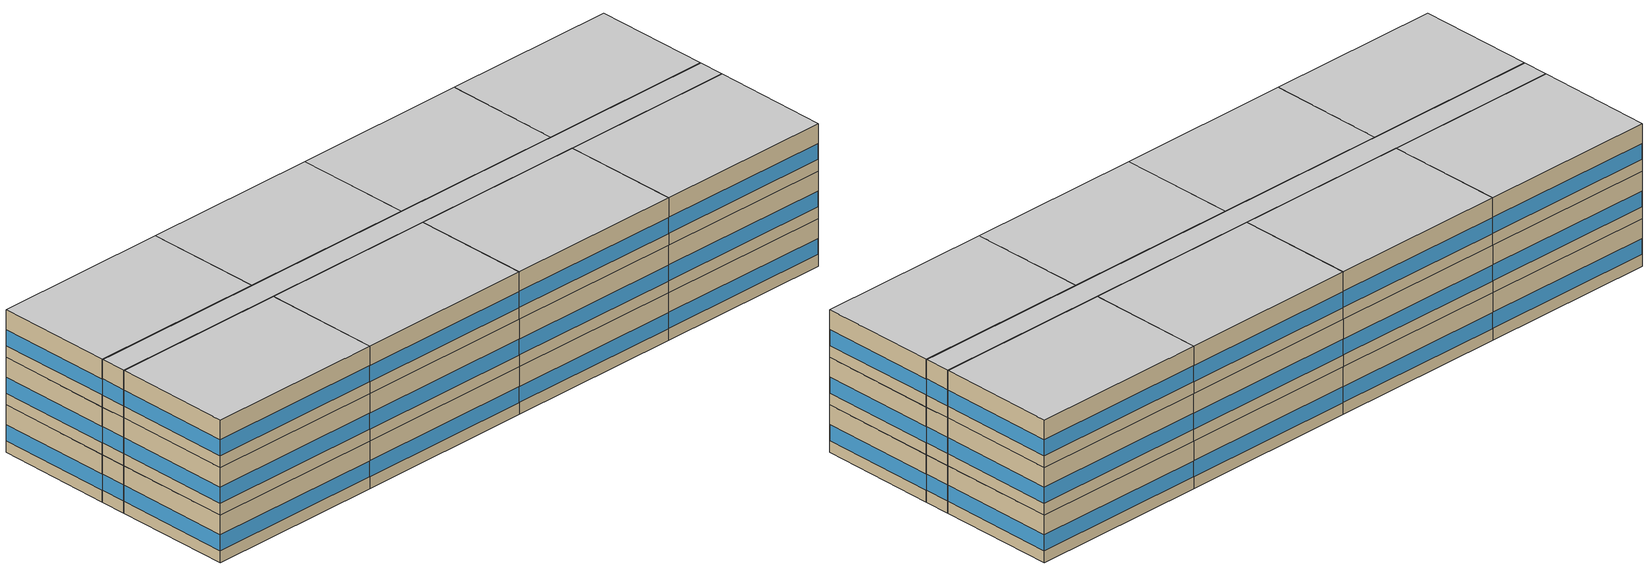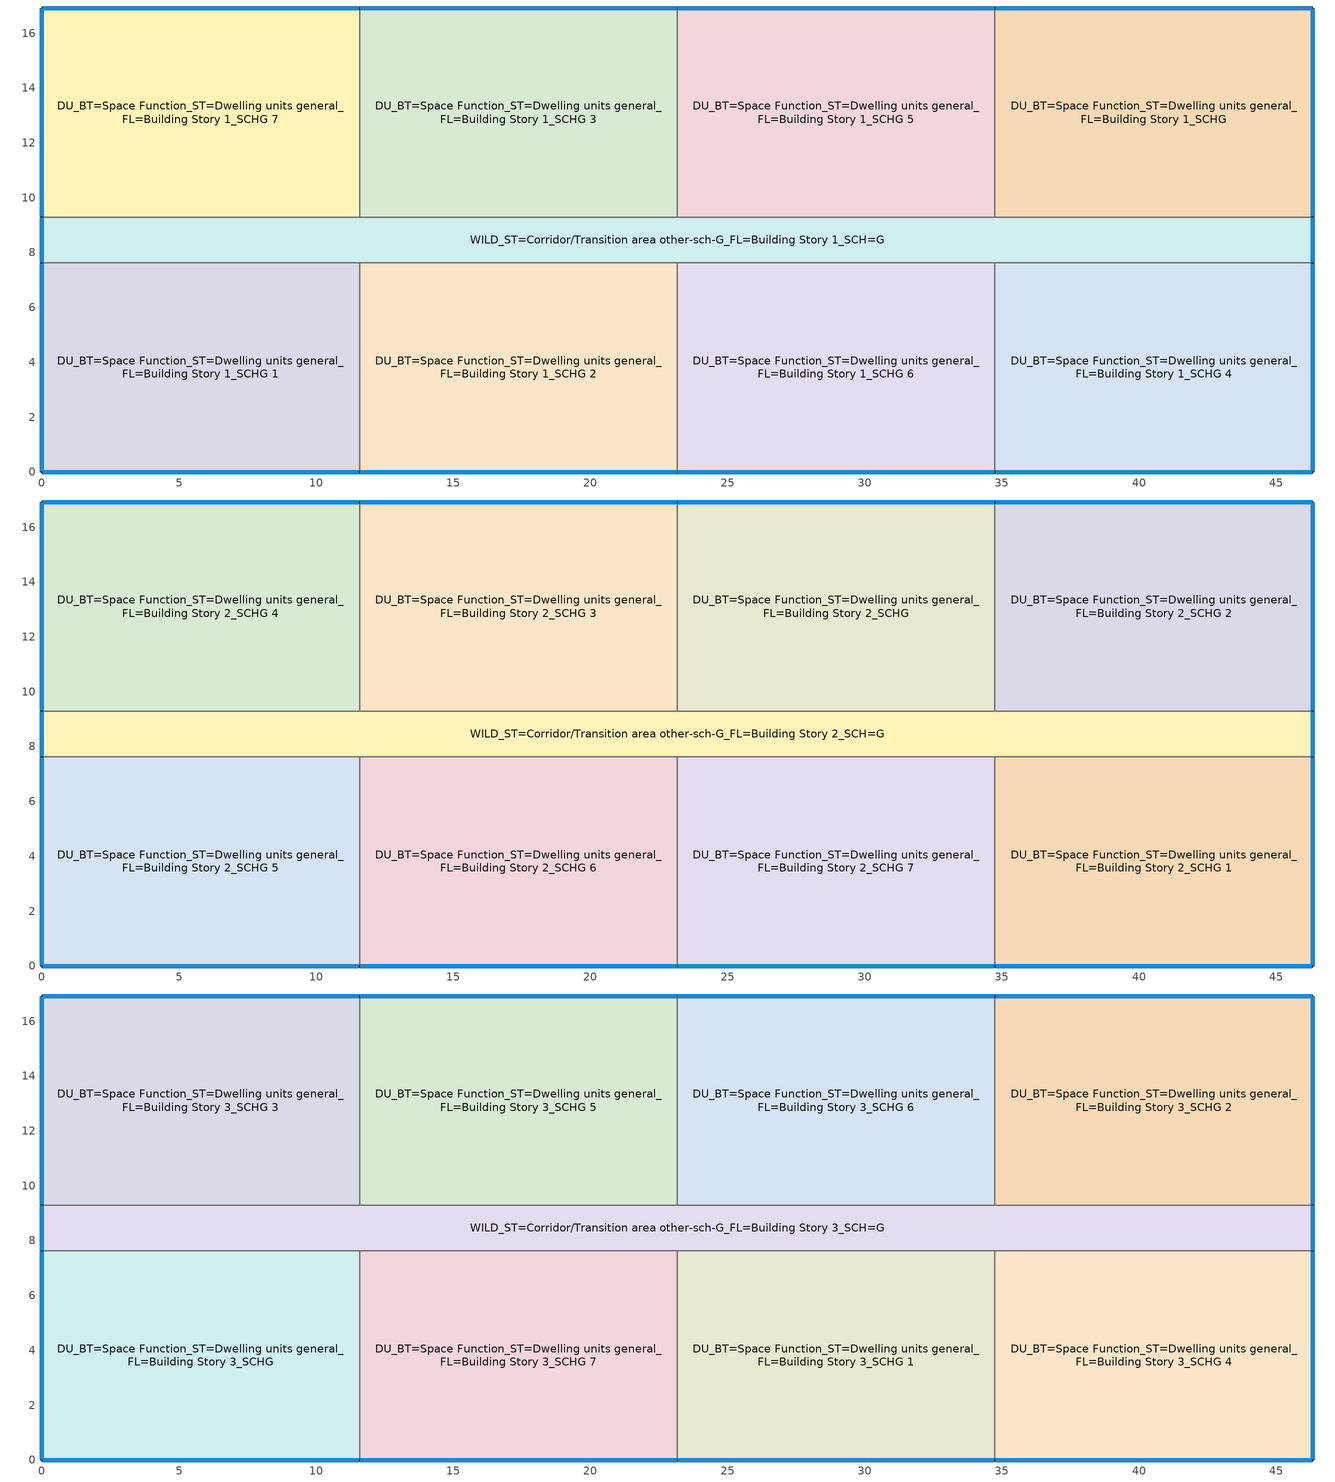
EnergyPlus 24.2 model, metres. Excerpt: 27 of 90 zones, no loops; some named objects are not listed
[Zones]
DU_BT=Space Function_ST=Dwelling units general_FL=Building Story 1_SCHG
 floor foundation (BTAP-Grnd-Floor-Mass:U-0.757_std): 46.33,16.92 46.33,9.3 34.75,9.3 34.75,16.92 z0
 wall outside (BTAP-Ext-Wall-Mass:U-0.29): 46.33,9.3 46.33,16.92 34.75,16.92 z0:3.05
 wall to DU_BT=Space Function_ST=Dwelling units general_FL=Building Story 1_SCHG 5 (BTAP-Int-Wall): 34.75,16.92 34.75,9.3 z0:3.05
 wall to WILD_ST=Corridor/Transition area other-sch-G_FL=Building Story 1_SCH=G (BTAP-Int-Wall): 34.75,9.3 46.33,9.3 z0:3.05
 window (BTAP-Ext-FixedWindow:U=0.280 SHGC=0.600): 46.33,9.32 46.33,16.89 / 46.3,16.92 34.77,16.92 z0.76:1.78
DU_BT=Space Function_ST=Dwelling units general_FL=Building Story 1_SCHG 1
 floor foundation (BTAP-Grnd-Floor-Mass:U-0.757_std): 11.58,7.62 11.58,0 0,0 0,7.62 z0
 wall outside (BTAP-Ext-Wall-Mass:U-0.29): 0,7.62 0,0 11.58,0 z0:3.05
 wall to DU_BT=Space Function_ST=Dwelling units general_FL=Building Story 1_SCHG 2 (BTAP-Int-Wall): 11.58,0 11.58,7.62 z0:3.05
 wall to WILD_ST=Corridor/Transition area other-sch-G_FL=Building Story 1_SCH=G (BTAP-Int-Wall): 11.58,7.62 0,7.62 z0:3.05
 window (BTAP-Ext-FixedWindow:U=0.280 SHGC=0.600): 0.03,0 11.56,0 / 0,7.59 0,0.03 z0.76:1.78
DU_BT=Space Function_ST=Dwelling units general_FL=Building Story 1_SCHG 2
 floor foundation (BTAP-Grnd-Floor-Mass:U-0.757_std): 23.16,7.62 23.16,0 11.58,0 11.58,7.62 z0
 wall outside (BTAP-Ext-Wall-Mass:U-0.29): 11.58,0 23.16,0 z0:3.05
 wall to DU_BT=Space Function_ST=Dwelling units general_FL=Building Story 1_SCHG 6 (BTAP-Int-Wall): 23.16,0 23.16,7.62 z0:3.05
 wall to WILD_ST=Corridor/Transition area other-sch-G_FL=Building Story 1_SCH=G (BTAP-Int-Wall): 23.16,7.62 11.58,7.62 z0:3.05
 window (BTAP-Ext-FixedWindow:U=0.280 SHGC=0.600): 11.61,0 23.14,0 z0.76:1.78
DU_BT=Space Function_ST=Dwelling units general_FL=Building Story 1_SCHG 3
 floor foundation (BTAP-Grnd-Floor-Mass:U-0.757_std): 23.16,16.92 23.16,9.3 11.58,9.3 11.58,16.92 z0
 wall outside (BTAP-Ext-Wall-Mass:U-0.29): 23.16,16.92 11.58,16.92 z0:3.05
 wall to DU_BT=Space Function_ST=Dwelling units general_FL=Building Story 1_SCHG 5 (BTAP-Int-Wall): 23.16,9.3 23.16,16.92 z0:3.05
 wall to DU_BT=Space Function_ST=Dwelling units general_FL=Building Story 1_SCHG 7 (BTAP-Int-Wall): 11.58,16.92 11.58,9.3 z0:3.05
 wall to WILD_ST=Corridor/Transition area other-sch-G_FL=Building Story 1_SCH=G (BTAP-Int-Wall): 11.58,9.3 23.16,9.3 z0:3.05
 window (BTAP-Ext-FixedWindow:U=0.280 SHGC=0.600): 23.14,16.92 11.61,16.92 z0.76:1.78
DU_BT=Space Function_ST=Dwelling units general_FL=Building Story 1_SCHG 4
 floor foundation (BTAP-Grnd-Floor-Mass:U-0.757_std): 46.33,7.62 46.33,0 34.75,0 34.75,7.62 z0
 wall outside (BTAP-Ext-Wall-Mass:U-0.29): 34.75,0 46.33,0 46.33,7.62 z0:3.05
 wall to DU_BT=Space Function_ST=Dwelling units general_FL=Building Story 1_SCHG 6 (BTAP-Int-Wall): 34.75,7.62 34.75,0 z0:3.05
 wall to WILD_ST=Corridor/Transition area other-sch-G_FL=Building Story 1_SCH=G (BTAP-Int-Wall): 46.33,7.62 34.75,7.62 z0:3.05
 window (BTAP-Ext-FixedWindow:U=0.280 SHGC=0.600): 46.33,0.03 46.33,7.59 / 34.77,0 46.3,0 z0.76:1.78
DU_BT=Space Function_ST=Dwelling units general_FL=Building Story 1_SCHG 5
 floor foundation (BTAP-Grnd-Floor-Mass:U-0.757_std): 34.75,16.92 34.75,9.3 23.16,9.3 23.16,16.92 z0
 wall outside (BTAP-Ext-Wall-Mass:U-0.29): 34.75,16.92 23.16,16.92 z0:3.05
 wall to WILD_ST=Corridor/Transition area other-sch-G_FL=Building Story 1_SCH=G (BTAP-Int-Wall): 23.16,9.3 34.75,9.3 z0:3.05
 window (BTAP-Ext-FixedWindow:U=0.280 SHGC=0.600): 34.72,16.92 23.19,16.92 z0.76:1.78
DU_BT=Space Function_ST=Dwelling units general_FL=Building Story 1_SCHG 6
 floor foundation (BTAP-Grnd-Floor-Mass:U-0.757_std): 34.75,7.62 34.75,0 23.16,0 23.16,7.62 z0
 wall outside (BTAP-Ext-Wall-Mass:U-0.29): 23.16,0 34.75,0 z0:3.05
 wall to WILD_ST=Corridor/Transition area other-sch-G_FL=Building Story 1_SCH=G (BTAP-Int-Wall): 34.75,7.62 23.16,7.62 z0:3.05
 window (BTAP-Ext-FixedWindow:U=0.280 SHGC=0.600): 23.19,0 34.72,0 z0.76:1.78
DU_BT=Space Function_ST=Dwelling units general_FL=Building Story 1_SCHG 7
 floor foundation (BTAP-Grnd-Floor-Mass:U-0.757_std): 11.58,16.92 11.58,9.3 0,9.3 0,16.92 z0
 wall outside (BTAP-Ext-Wall-Mass:U-0.29): 11.58,16.92 0,16.92 0,9.3 z0:3.05
 wall to WILD_ST=Corridor/Transition area other-sch-G_FL=Building Story 1_SCH=G (BTAP-Int-Wall): 0,9.3 11.58,9.3 z0:3.05
 window (BTAP-Ext-FixedWindow:U=0.280 SHGC=0.600): 11.56,16.92 0.03,16.92 / 0,16.89 0,9.32 z0.76:1.78
WILD_ST=Corridor/Transition area other-sch-G_FL=Building Story 1_SCH=G
 floor foundation (BTAP-Grnd-Floor-Mass:U-0.757_std): 46.33,9.3 46.33,7.62 0,7.62 0,9.3 z0
 wall outside (BTAP-Ext-Wall-Mass:U-0.29): 46.33,7.62 46.33,9.3 / 0,9.3 0,7.62 z0:3.05
 window (BTAP-Ext-FixedWindow:U=0.280 SHGC=0.600): 46.33,7.65 46.33,9.27 / 0,9.27 0,7.65 z0.76:1.81
DU_BT=Space Function_ST=Dwelling units general_FL=Building Story 2_SCHG
 floor to DU_BT=Space Function_ST=Dwelling units general_FL=Building Story 1_SCHG 5 (BTAP-Int-Floor): 34.75,16.92 34.75,9.3 23.16,9.3 23.16,16.92 z3.05
 wall outside (BTAP-Ext-Wall-Mass:U-0.29): 34.75,16.92 23.16,16.92 z3.05:6.1
 wall to DU_BT=Space Function_ST=Dwelling units general_FL=Building Story 2_SCHG 3 (BTAP-Int-Wall): 23.16,16.92 23.16,9.3 z3.05:6.1
 wall to DU_BT=Space Function_ST=Dwelling units general_FL=Building Story 2_SCHG 2 (BTAP-Int-Wall): 34.75,9.3 34.75,16.92 z3.05:6.1
 wall to WILD_ST=Corridor/Transition area other-sch-G_FL=Building Story 2_SCH=G (BTAP-Int-Wall): 23.16,9.3 34.75,9.3 z3.05:6.1
 window (BTAP-Ext-FixedWindow:U=0.280 SHGC=0.600): 34.72,16.92 23.19,16.92 z3.81:4.83
DU_BT=Space Function_ST=Dwelling units general_FL=Building Story 2_SCHG 1
 floor to DU_BT=Space Function_ST=Dwelling units general_FL=Building Story 1_SCHG 4 (BTAP-Int-Floor): 46.33,7.62 46.33,0 34.75,0 34.75,7.62 z3.05
 wall outside (BTAP-Ext-Wall-Mass:U-0.29): 34.75,0 46.33,0 46.33,7.62 z3.05:6.1
 wall to DU_BT=Space Function_ST=Dwelling units general_FL=Building Story 2_SCHG 7 (BTAP-Int-Wall): 34.75,7.62 34.75,0 z3.05:6.1
 wall to WILD_ST=Corridor/Transition area other-sch-G_FL=Building Story 2_SCH=G (BTAP-Int-Wall): 46.33,7.62 34.75,7.62 z3.05:6.1
 window (BTAP-Ext-FixedWindow:U=0.280 SHGC=0.600): 46.33,0.03 46.33,7.59 / 34.77,0 46.3,0 z3.81:4.83
DU_BT=Space Function_ST=Dwelling units general_FL=Building Story 2_SCHG 2
 floor to DU_BT=Space Function_ST=Dwelling units general_FL=Building Story 1_SCHG (BTAP-Int-Floor): 46.33,16.92 46.33,9.3 34.75,9.3 34.75,16.92 z3.05
 wall outside (BTAP-Ext-Wall-Mass:U-0.29): 46.33,9.3 46.33,16.92 34.75,16.92 z3.05:6.1
 wall to WILD_ST=Corridor/Transition area other-sch-G_FL=Building Story 2_SCH=G (BTAP-Int-Wall): 34.75,9.3 46.33,9.3 z3.05:6.1
 window (BTAP-Ext-FixedWindow:U=0.280 SHGC=0.600): 46.33,9.32 46.33,16.89 / 46.3,16.92 34.77,16.92 z3.81:4.83
DU_BT=Space Function_ST=Dwelling units general_FL=Building Story 2_SCHG 3
 floor to DU_BT=Space Function_ST=Dwelling units general_FL=Building Story 1_SCHG 3 (BTAP-Int-Floor): 23.16,16.92 23.16,9.3 11.58,9.3 11.58,16.92 z3.05
 wall outside (BTAP-Ext-Wall-Mass:U-0.29): 23.16,16.92 11.58,16.92 z3.05:6.1
 wall to DU_BT=Space Function_ST=Dwelling units general_FL=Building Story 2_SCHG 4 (BTAP-Int-Wall): 11.58,16.92 11.58,9.3 z3.05:6.1
 wall to WILD_ST=Corridor/Transition area other-sch-G_FL=Building Story 2_SCH=G (BTAP-Int-Wall): 11.58,9.3 23.16,9.3 z3.05:6.1
 window (BTAP-Ext-FixedWindow:U=0.280 SHGC=0.600): 23.14,16.92 11.61,16.92 z3.81:4.83
DU_BT=Space Function_ST=Dwelling units general_FL=Building Story 2_SCHG 4
 floor to DU_BT=Space Function_ST=Dwelling units general_FL=Building Story 1_SCHG 7 (BTAP-Int-Floor): 11.58,16.92 11.58,9.3 0,9.3 0,16.92 z3.05
 wall outside (BTAP-Ext-Wall-Mass:U-0.29): 11.58,16.92 0,16.92 0,9.3 z3.05:6.1
 wall to WILD_ST=Corridor/Transition area other-sch-G_FL=Building Story 2_SCH=G (BTAP-Int-Wall): 0,9.3 11.58,9.3 z3.05:6.1
 window (BTAP-Ext-FixedWindow:U=0.280 SHGC=0.600): 11.56,16.92 0.03,16.92 / 0,16.89 0,9.32 z3.81:4.83
DU_BT=Space Function_ST=Dwelling units general_FL=Building Story 2_SCHG 5
 floor to DU_BT=Space Function_ST=Dwelling units general_FL=Building Story 1_SCHG 1 (BTAP-Int-Floor): 11.58,7.62 11.58,0 0,0 0,7.62 z3.05
 wall outside (BTAP-Ext-Wall-Mass:U-0.29): 0,7.62 0,0 11.58,0 z3.05:6.1
 wall to DU_BT=Space Function_ST=Dwelling units general_FL=Building Story 2_SCHG 6 (BTAP-Int-Wall): 11.58,0 11.58,7.62 z3.05:6.1
 wall to WILD_ST=Corridor/Transition area other-sch-G_FL=Building Story 2_SCH=G (BTAP-Int-Wall): 11.58,7.62 0,7.62 z3.05:6.1
 window (BTAP-Ext-FixedWindow:U=0.280 SHGC=0.600): 0.03,0 11.56,0 / 0,7.59 0,0.03 z3.81:4.83
DU_BT=Space Function_ST=Dwelling units general_FL=Building Story 2_SCHG 6
 floor to DU_BT=Space Function_ST=Dwelling units general_FL=Building Story 1_SCHG 2 (BTAP-Int-Floor): 23.16,7.62 23.16,0 11.58,0 11.58,7.62 z3.05
 wall outside (BTAP-Ext-Wall-Mass:U-0.29): 11.58,0 23.16,0 z3.05:6.1
 wall to DU_BT=Space Function_ST=Dwelling units general_FL=Building Story 2_SCHG 7 (BTAP-Int-Wall): 23.16,0 23.16,7.62 z3.05:6.1
 wall to WILD_ST=Corridor/Transition area other-sch-G_FL=Building Story 2_SCH=G (BTAP-Int-Wall): 23.16,7.62 11.58,7.62 z3.05:6.1
 window (BTAP-Ext-FixedWindow:U=0.280 SHGC=0.600): 11.61,0 23.14,0 z3.81:4.83
DU_BT=Space Function_ST=Dwelling units general_FL=Building Story 2_SCHG 7
 floor to DU_BT=Space Function_ST=Dwelling units general_FL=Building Story 1_SCHG 6 (BTAP-Int-Floor): 34.75,7.62 34.75,0 23.16,0 23.16,7.62 z3.05
 wall outside (BTAP-Ext-Wall-Mass:U-0.29): 23.16,0 34.75,0 z3.05:6.1
 wall to WILD_ST=Corridor/Transition area other-sch-G_FL=Building Story 2_SCH=G (BTAP-Int-Wall): 34.75,7.62 23.16,7.62 z3.05:6.1
 window (BTAP-Ext-FixedWindow:U=0.280 SHGC=0.600): 23.19,0 34.72,0 z3.81:4.83
WILD_ST=Corridor/Transition area other-sch-G_FL=Building Story 2_SCH=G
 floor to WILD_ST=Corridor/Transition area other-sch-G_FL=Building Story 1_SCH=G (BTAP-Int-Floor): 46.33,9.3 46.33,7.62 0,7.62 0,9.3 z3.05
 wall outside (BTAP-Ext-Wall-Mass:U-0.29): 46.33,7.62 46.33,9.3 / 0,9.3 0,7.62 z3.05:6.1
 window (BTAP-Ext-FixedWindow:U=0.280 SHGC=0.600): 46.33,7.65 46.33,9.27 / 0,9.27 0,7.65 z3.81:4.86
DU_BT=Space Function_ST=Dwelling units general_FL=Building Story 3_SCHG
 floor to DU_BT=Space Function_ST=Dwelling units general_FL=Building Story 2_SCHG 5 (BTAP-Int-Floor): 11.58,7.62 11.58,0 0,0 0,7.62 z6.1
 wall outside (BTAP-Ext-Wall-Mass:U-0.29): 0,7.62 0,0 11.58,0 z6.1:9.14
 wall to DU_BT=Space Function_ST=Dwelling units general_FL=Building Story 3_SCHG 7 (BTAP-Int-Wall): 11.58,0 11.58,7.62 z6.1:9.14
 wall to WILD_ST=Corridor/Transition area other-sch-G_FL=Building Story 3_SCH=G (BTAP-Int-Wall): 11.58,7.62 0,7.62 z6.1:9.14
 window (BTAP-Ext-FixedWindow:U=0.280 SHGC=0.600): 0.03,0 11.56,0 / 0,7.59 0,0.03 z6.86:7.88
 ceiling to DU_BT=Space Function_ST=Dwelling units general_FL=Building Story 4_SCHG 5 (BTAP-Int-Ceiling): 11.58,0 11.58,7.62 0,7.62 0,0 z9.14
DU_BT=Space Function_ST=Dwelling units general_FL=Building Story 3_SCHG 1
 floor to DU_BT=Space Function_ST=Dwelling units general_FL=Building Story 2_SCHG 7 (BTAP-Int-Floor): 34.75,7.62 34.75,0 23.16,0 23.16,7.62 z6.1
 wall outside (BTAP-Ext-Wall-Mass:U-0.29): 23.16,0 34.75,0 z6.1:9.14
 wall to DU_BT=Space Function_ST=Dwelling units general_FL=Building Story 3_SCHG 7 (BTAP-Int-Wall): 23.16,7.62 23.16,0 z6.1:9.14
 wall to DU_BT=Space Function_ST=Dwelling units general_FL=Building Story 3_SCHG 4 (BTAP-Int-Wall): 34.75,0 34.75,7.62 z6.1:9.14
 wall to WILD_ST=Corridor/Transition area other-sch-G_FL=Building Story 3_SCH=G (BTAP-Int-Wall): 34.75,7.62 23.16,7.62 z6.1:9.14
 window (BTAP-Ext-FixedWindow:U=0.280 SHGC=0.600): 23.19,0 34.72,0 z6.86:7.88
 ceiling to DU_BT=Space Function_ST=Dwelling units general_FL=Building Story 4_SCHG 2 (BTAP-Int-Ceiling): 34.75,0 34.75,7.62 23.16,7.62 23.16,0 z9.14
DU_BT=Space Function_ST=Dwelling units general_FL=Building Story 3_SCHG 2
 floor to DU_BT=Space Function_ST=Dwelling units general_FL=Building Story 2_SCHG 2 (BTAP-Int-Floor): 46.33,16.92 46.33,9.3 34.75,9.3 34.75,16.92 z6.1
 wall outside (BTAP-Ext-Wall-Mass:U-0.29): 46.33,9.3 46.33,16.92 34.75,16.92 z6.1:9.14
 wall to DU_BT=Space Function_ST=Dwelling units general_FL=Building Story 3_SCHG 6 (BTAP-Int-Wall): 34.75,16.92 34.75,9.3 z6.1:9.14
 wall to WILD_ST=Corridor/Transition area other-sch-G_FL=Building Story 3_SCH=G (BTAP-Int-Wall): 34.75,9.3 46.33,9.3 z6.1:9.14
 window (BTAP-Ext-FixedWindow:U=0.280 SHGC=0.600): 46.33,9.32 46.33,16.89 / 46.3,16.92 34.77,16.92 z6.86:7.88
 ceiling to DU_BT=Space Function_ST=Dwelling units general_FL=Building Story 4_SCHG (BTAP-Int-Ceiling): 46.33,9.3 46.33,16.92 34.75,16.92 34.75,9.3 z9.14
DU_BT=Space Function_ST=Dwelling units general_FL=Building Story 3_SCHG 3
 floor to DU_BT=Space Function_ST=Dwelling units general_FL=Building Story 2_SCHG 4 (BTAP-Int-Floor): 11.58,16.92 11.58,9.3 0,9.3 0,16.92 z6.1
 wall outside (BTAP-Ext-Wall-Mass:U-0.29): 11.58,16.92 0,16.92 0,9.3 z6.1:9.14
 wall to DU_BT=Space Function_ST=Dwelling units general_FL=Building Story 3_SCHG 5 (BTAP-Int-Wall): 11.58,9.3 11.58,16.92 z6.1:9.14
 wall to WILD_ST=Corridor/Transition area other-sch-G_FL=Building Story 3_SCH=G (BTAP-Int-Wall): 0,9.3 11.58,9.3 z6.1:9.14
 window (BTAP-Ext-FixedWindow:U=0.280 SHGC=0.600): 11.56,16.92 0.03,16.92 / 0,16.89 0,9.32 z6.86:7.88
 ceiling to DU_BT=Space Function_ST=Dwelling units general_FL=Building Story 4_SCHG 7 (BTAP-Int-Ceiling): 11.58,9.3 11.58,16.92 0,16.92 0,9.3 z9.14
DU_BT=Space Function_ST=Dwelling units general_FL=Building Story 3_SCHG 4
 floor to DU_BT=Space Function_ST=Dwelling units general_FL=Building Story 2_SCHG 1 (BTAP-Int-Floor): 46.33,7.62 46.33,0 34.75,0 34.75,7.62 z6.1
 wall outside (BTAP-Ext-Wall-Mass:U-0.29): 34.75,0 46.33,0 46.33,7.62 z6.1:9.14
 wall to WILD_ST=Corridor/Transition area other-sch-G_FL=Building Story 3_SCH=G (BTAP-Int-Wall): 46.33,7.62 34.75,7.62 z6.1:9.14
 window (BTAP-Ext-FixedWindow:U=0.280 SHGC=0.600): 46.33,0.03 46.33,7.59 / 34.77,0 46.3,0 z6.86:7.88
 ceiling to DU_BT=Space Function_ST=Dwelling units general_FL=Building Story 4_SCHG 3 (BTAP-Int-Ceiling): 46.33,0 46.33,7.62 34.75,7.62 34.75,0 z9.14
DU_BT=Space Function_ST=Dwelling units general_FL=Building Story 3_SCHG 5
 floor to DU_BT=Space Function_ST=Dwelling units general_FL=Building Story 2_SCHG 3 (BTAP-Int-Floor): 23.16,16.92 23.16,9.3 11.58,9.3 11.58,16.92 z6.1
 wall outside (BTAP-Ext-Wall-Mass:U-0.29): 23.16,16.92 11.58,16.92 z6.1:9.14
 wall to DU_BT=Space Function_ST=Dwelling units general_FL=Building Story 3_SCHG 6 (BTAP-Int-Wall): 23.16,9.3 23.16,16.92 z6.1:9.14
 wall to WILD_ST=Corridor/Transition area other-sch-G_FL=Building Story 3_SCH=G (BTAP-Int-Wall): 11.58,9.3 23.16,9.3 z6.1:9.14
 window (BTAP-Ext-FixedWindow:U=0.280 SHGC=0.600): 23.14,16.92 11.61,16.92 z6.86:7.88
 ceiling to DU_BT=Space Function_ST=Dwelling units general_FL=Building Story 4_SCHG 1 (BTAP-Int-Ceiling): 23.16,9.3 23.16,16.92 11.58,16.92 11.58,9.3 z9.14
DU_BT=Space Function_ST=Dwelling units general_FL=Building Story 3_SCHG 6
 floor to DU_BT=Space Function_ST=Dwelling units general_FL=Building Story 2_SCHG (BTAP-Int-Floor): 34.75,16.92 34.75,9.3 23.16,9.3 23.16,16.92 z6.1
 wall outside (BTAP-Ext-Wall-Mass:U-0.29): 34.75,16.92 23.16,16.92 z6.1:9.14
 wall to WILD_ST=Corridor/Transition area other-sch-G_FL=Building Story 3_SCH=G (BTAP-Int-Wall): 23.16,9.3 34.75,9.3 z6.1:9.14
 window (BTAP-Ext-FixedWindow:U=0.280 SHGC=0.600): 34.72,16.92 23.19,16.92 z6.86:7.88
 ceiling to DU_BT=Space Function_ST=Dwelling units general_FL=Building Story 4_SCHG 6 (BTAP-Int-Ceiling): 34.75,9.3 34.75,16.92 23.16,16.92 23.16,9.3 z9.14
DU_BT=Space Function_ST=Dwelling units general_FL=Building Story 3_SCHG 7
 floor to DU_BT=Space Function_ST=Dwelling units general_FL=Building Story 2_SCHG 6 (BTAP-Int-Floor): 23.16,7.62 23.16,0 11.58,0 11.58,7.62 z6.1
 wall outside (BTAP-Ext-Wall-Mass:U-0.29): 11.58,0 23.16,0 z6.1:9.14
 wall to WILD_ST=Corridor/Transition area other-sch-G_FL=Building Story 3_SCH=G (BTAP-Int-Wall): 23.16,7.62 11.58,7.62 z6.1:9.14
 window (BTAP-Ext-FixedWindow:U=0.280 SHGC=0.600): 11.61,0 23.14,0 z6.86:7.88
 ceiling to DU_BT=Space Function_ST=Dwelling units general_FL=Building Story 4_SCHG 4 (BTAP-Int-Ceiling): 23.16,0 23.16,7.62 11.58,7.62 11.58,0 z9.14
WILD_ST=Corridor/Transition area other-sch-G_FL=Building Story 3_SCH=G
 floor to WILD_ST=Corridor/Transition area other-sch-G_FL=Building Story 2_SCH=G (BTAP-Int-Floor): 46.33,9.3 46.33,7.62 0,7.62 0,9.3 z6.1
 wall outside (BTAP-Ext-Wall-Mass:U-0.29): 46.33,7.62 46.33,9.3 / 0,9.3 0,7.62 z6.1:9.14
 window (BTAP-Ext-FixedWindow:U=0.280 SHGC=0.600): 46.33,7.65 46.33,9.27 / 0,9.27 0,7.65 z6.86:7.9
 ceiling to WILD_ST=Corridor/Transition area other-sch-G_FL=Building Story 4_SCH=G (BTAP-Int-Ceiling): 46.33,7.62 46.33,9.3 0,9.3 0,7.62 z9.14
[Building]
HighriseApartment: North Axis {deg}=0; Terrain=City; Loads Convergence Tolerance Value {W}=0.04; Temperature Convergence Tolerance Value {deltaC}=0.2; Solar Distribution=FullInteriorAndExterior; Maximum Number of Warmup Days=25; Minimum Number of Warmup Days=6
[Site:Location]
Calgary Intl AP_AB_CAN: Latitude {deg}=51.114; Longitude {deg}=-114.02; Time Zone {hr}=-7; Elevation {m}=1084.1
[Site:GroundTemperature:BuildingSurface]
19.527, 19.502, 19.536, 19.598, 20.002, 21.64, 22.225, 22.375, 21.449, 20.121, 19.802, 19.633
[Site:GroundTemperature:Deep]
1.8, 0, -0.3, 0.2, 2.8, 5.6, 8.1, 9.9, 10.3, 9.3, 7.1, 4.4
[Site:GroundTemperature:FCfactorMethod]
January Ground Temperature {C}=5.5; February Ground Temperature {C}=-2; March Ground Temperature {C}=-4.4; April Ground Temperature {C}=-6.3; May Ground Temperature {C}=-6.3; June Ground Temperature {C}=-0.3; July Ground Temperature {C}=4.7; August Ground Temperature {C}=10.2; September Ground Temperature {C}=13.8; October Ground Temperature {C}=17; November Ground Temperature {C}=16.6; December Ground Temperature {C}=11.5
[Site:GroundTemperature:Shallow]
-4.6, -5.5, -3.9, -1.2, 5.6, 10.9, 14.5, 15.6, 13.7, 9.6, 4.1, -1
[Site:WaterMainsTemperature]
Calculation Method=Correlation; Annual Average Outdoor Air Temperature {C}=5; Maximum Difference In Monthly Average Outdoor Air Temperatures {deltaC}=23.3
[SizingPeriod:DesignDay] Day of Month=21; Dry-Bulb Temperature Range Modifier Type=DefaultMultipliers; Humidity Condition Type=Wetbulb; Barometric Pressure {Pa}=88961; Rain Indicator=No; Snow Indicator=No; Daylight Saving Time Indicator=No; Begin Environment Reset Mode=FullResetAtBeginEnvironment
Name | Month | Day Type | Maximum Dry-Bulb Temperature {C} | Daily Dry-Bulb Temperature Range {deltaC} | Wetbulb or DewPoint at Maximum Dry-Bulb {C} | Wind Speed {m/s} | Wind Direction {deg} | Solar Model Indicator | ASHRAE Clear Sky Optical Depth for Beam Irradiance (taub) | ASHRAE Clear Sky Optical Depth for Diffuse Irradiance (taud) | Sky Clearness
Calgary Intl AP Ann Clg .4% Condns DB=>MWB | 7 | SummerDesignDay | 28.5 | 12.1 | 16.1 | 4.5 | 160 | ASHRAETau | 0.339 | 2.421
Calgary Intl AP Ann Clg .4% Condns WB=>MDB | 7 | SummerDesignDay | 25.3 | 12.1 | 17.8 | 4.5 | 160 | ASHRAETau | 0.339 | 2.421
Calgary Intl AP Ann Htg 99.6% Condns DB | 1 | WinterDesignDay | -28.5 | 0 | -28.5 | 2.9 | 200 | ASHRAEClearSky |  |  | 0
[Material] Thermal Absorptance=0.9
Name | Roughness | Thickness {m} | Conductivity {W/m-K} | Density {kg/m3} | Specific Heat {J/kg-K} | Solar Absorptance | Visible Absorptance
1/2IN Gypsum 1 | Smooth | 0.0127 | 0.16 | 784.9 | 830 | 0.4 | 0.4
100mm Normalweight concrete floor 1 | MediumSmooth | 0.1016 | 2.31 | 2322 | 832 | 0.7 | 0.7
1IN Stucco 1 | Smooth | 0.0253 | 0.6918 | 1858 | 837 | 0.7 | 0.92
6 in. Normalweight Concrete Floor 1 | MediumRough | 0.1524 | 2.31 | 2322 | 832 | 0.7 | 0.7
8IN CONCRETE HW RefBldg 1 | Rough | 0.2032 | 1.311 | 2240 | 836.8 | 0.7 | 0.7
Expanded Polystyrene | MediumSmooth | 0.0363959 | 0.029 | 29 | 1210 | 0.7 | 0.7
G01 13mm gypsum board 1 | Smooth | 0.0127 | 0.16 | 800 | 1090 | 0.7 | 0.5
[Material:NoMass] Roughness=Smooth; Thermal Absorptance=0.9; Solar Absorptance=0.7
Name | Thermal Resistance {m2-K/W} | Visible Absorptance
Typical Carpet Pad | 0.21648 | 0.8
Typical Insulation 2 | 3.17733 | 0.7
[WindowMaterial:SimpleGlazingSystem]
SimpleGlazing:U=0.280 SHGC=0.600: U-Factor {W/m2-K}=2.8; Solar Heat Gain Coefficient=0.6; Visible Transmittance=0.21
[Construction]
BTAP-Ext-FixedWindow:U=0.280 SHGC=0.600: SimpleGlazing:U=0.280 SHGC=0.600
BTAP-Ext-Wall-Mass:U-0.29: 1IN Stucco 1, 8IN CONCRETE HW RefBldg 1, Typical Insulation 2, 1/2IN Gypsum 1
BTAP-Grnd-Floor-Mass:U-0.757_std: 6 in. Normalweight Concrete Floor 1, Expanded Polystyrene
BTAP-Int-Ceiling: Typical Carpet Pad, 100mm Normalweight concrete floor 1
BTAP-Int-Floor: 100mm Normalweight concrete floor 1, Typical Carpet Pad
BTAP-Int-Wall: G01 13mm gypsum board 1, G01 13mm gypsum board 1
[Zone] Multiplier=1; Part of Total Floor Area=Yes
DU_BT=Space Function_ST=Dwelling units general_FL=Building Story 1_SCHG; DU_BT=Space Function_ST=Dwelling units general_FL=Building Story 1_SCHG 1; DU_BT=Space Function_ST=Dwelling units general_FL=Building Story 1_SCHG 2; DU_BT=Space Function_ST=Dwelling units general_FL=Building Story 1_SCHG 3; DU_BT=Space Function_ST=Dwelling units general_FL=Building Story 1_SCHG 4; DU_BT=Space Function_ST=Dwelling units general_FL=Building Story 1_SCHG 5; DU_BT=Space Function_ST=Dwelling units general_FL=Building Story 1_SCHG 6; DU_BT=Space Function_ST=Dwelling units general_FL=Building Story 1_SCHG 7; DU_BT=Space Function_ST=Dwelling units general_FL=Building Story 2_SCHG; DU_BT=Space Function_ST=Dwelling units general_FL=Building Story 2_SCHG 1; DU_BT=Space Function_ST=Dwelling units general_FL=Building Story 2_SCHG 2; DU_BT=Space Function_ST=Dwelling units general_FL=Building Story 2_SCHG 3; DU_BT=Space Function_ST=Dwelling units general_FL=Building Story 2_SCHG 4; DU_BT=Space Function_ST=Dwelling units general_FL=Building Story 2_SCHG 5; DU_BT=Space Function_ST=Dwelling units general_FL=Building Story 2_SCHG 6; DU_BT=Space Function_ST=Dwelling units general_FL=Building Story 2_SCHG 7; DU_BT=Space Function_ST=Dwelling units general_FL=Building Story 3_SCHG; DU_BT=Space Function_ST=Dwelling units general_FL=Building Story 3_SCHG 1; DU_BT=Space Function_ST=Dwelling units general_FL=Building Story 3_SCHG 2; DU_BT=Space Function_ST=Dwelling units general_FL=Building Story 3_SCHG 3; DU_BT=Space Function_ST=Dwelling units general_FL=Building Story 3_SCHG 4; DU_BT=Space Function_ST=Dwelling units general_FL=Building Story 3_SCHG 5; DU_BT=Space Function_ST=Dwelling units general_FL=Building Story 3_SCHG 6; DU_BT=Space Function_ST=Dwelling units general_FL=Building Story 3_SCHG 7; WILD_ST=Corridor/Transition area other-sch-G_FL=Building Story 1_SCH=G; WILD_ST=Corridor/Transition area other-sch-G_FL=Building Story 2_SCH=G; WILD_ST=Corridor/Transition area other-sch-G_FL=Building Story 3_SCH=G
[Space]
Name | Zone | Volume {m3} | Space Type
G NE Apartment | DU_BT=Space Function_ST=Dwelling units general_FL=Building Story 1_SCHG | 268.964 | Space Function Dwelling units general
G SW Apartment | DU_BT=Space Function_ST=Dwelling units general_FL=Building Story 1_SCHG 1 | 268.964 | Space Function Dwelling units general
G S1 Apartment | DU_BT=Space Function_ST=Dwelling units general_FL=Building Story 1_SCHG 2 | 268.964 | Space Function Dwelling units general
G N1 Apartment | DU_BT=Space Function_ST=Dwelling units general_FL=Building Story 1_SCHG 3 | 268.964 | Space Function Dwelling units general
Office | DU_BT=Space Function_ST=Dwelling units general_FL=Building Story 1_SCHG 4 | 268.964 | Space Function Dwelling units general
G N2 Apartment | DU_BT=Space Function_ST=Dwelling units general_FL=Building Story 1_SCHG 5 | 268.965 | Space Function Dwelling units general
G S2 Apartment | DU_BT=Space Function_ST=Dwelling units general_FL=Building Story 1_SCHG 6 | 268.965 | Space Function Dwelling units general
G NW Apartment | DU_BT=Space Function_ST=Dwelling units general_FL=Building Story 1_SCHG 7 | 268.964 | Space Function Dwelling units general
F2 N2 Apartment | DU_BT=Space Function_ST=Dwelling units general_FL=Building Story 2_SCHG | 268.965 | Space Function Dwelling units general
F2 SE Apartment | DU_BT=Space Function_ST=Dwelling units general_FL=Building Story 2_SCHG 1 | 268.964 | Space Function Dwelling units general
F2 NE Apartment | DU_BT=Space Function_ST=Dwelling units general_FL=Building Story 2_SCHG 2 | 268.964 | Space Function Dwelling units general
F2 N1 Apartment | DU_BT=Space Function_ST=Dwelling units general_FL=Building Story 2_SCHG 3 | 268.964 | Space Function Dwelling units general
F2 NW Apartment | DU_BT=Space Function_ST=Dwelling units general_FL=Building Story 2_SCHG 4 | 268.964 | Space Function Dwelling units general
F2 SW Apartment | DU_BT=Space Function_ST=Dwelling units general_FL=Building Story 2_SCHG 5 | 268.964 | Space Function Dwelling units general
F2 S1 Apartment | DU_BT=Space Function_ST=Dwelling units general_FL=Building Story 2_SCHG 6 | 268.964 | Space Function Dwelling units general
F2 S2 Apartment | DU_BT=Space Function_ST=Dwelling units general_FL=Building Story 2_SCHG 7 | 268.965 | Space Function Dwelling units general
F3 SW Apartment | DU_BT=Space Function_ST=Dwelling units general_FL=Building Story 3_SCHG | 268.964 | Space Function Dwelling units general
F3 S2 Apartment | DU_BT=Space Function_ST=Dwelling units general_FL=Building Story 3_SCHG 1 | 268.965 | Space Function Dwelling units general
F3 NE Apartment | DU_BT=Space Function_ST=Dwelling units general_FL=Building Story 3_SCHG 2 | 268.964 | Space Function Dwelling units general
F3 NW Apartment | DU_BT=Space Function_ST=Dwelling units general_FL=Building Story 3_SCHG 3 | 268.964 | Space Function Dwelling units general
F3 SE Apartment | DU_BT=Space Function_ST=Dwelling units general_FL=Building Story 3_SCHG 4 | 268.964 | Space Function Dwelling units general
F3 N1 Apartment | DU_BT=Space Function_ST=Dwelling units general_FL=Building Story 3_SCHG 5 | 268.964 | Space Function Dwelling units general
F3 N2 Apartment | DU_BT=Space Function_ST=Dwelling units general_FL=Building Story 3_SCHG 6 | 268.965 | Space Function Dwelling units general
F3 S1 Apartment | DU_BT=Space Function_ST=Dwelling units general_FL=Building Story 3_SCHG 7 | 268.964 | Space Function Dwelling units general
G Corridor | WILD_ST=Corridor/Transition area other-sch-G_FL=Building Story 1_SCH=G | 236.687 | Space Function Corridor/Transition area other-sch-G
F2 Corridor | WILD_ST=Corridor/Transition area other-sch-G_FL=Building Story 2_SCH=G | 236.687 | Space Function Corridor/Transition area other-sch-G
F3 Corridor | WILD_ST=Corridor/Transition area other-sch-G_FL=Building Story 3_SCH=G | 236.687 | Space Function Corridor/Transition area other-sch-G
[SpaceList]
Space Function Dwelling units general: F8 SE Apartment, F2 NE Apartment, F6 S1 Apartment, F2 N1 Apartment, F4 S2 Apartment, F7 SE Apartment, F6 SE Apartment, F4 N1 Apartment, M NE Apartment, F7 SW Apartment, F3 NW Apartment, F7 NE Apartment, F9 SE Apartment, F8 N2 Apartment, F9 S1 Apartment, M S1 Apartment, F6 S2 Apartment, F9 N1 Apartment, F7 S1 Apartment, M SW Apartment, F8 S1 Apartment, F6 NE Apartment, M N1 Apartment, T S1 Apartment, F2 N2 Apartment, M SE Apartment, F4 N2 Apartment, F8 NW Apartment, F4 NW Apartment, F2 S1 Apartment, Office, T NW Apartment, M S2 Apartment, F3 SW Apartment, T SE Apartment, F8 S2 Apartment, G NE Apartment, G S1 Apartment, F4 S1 Apartment, F4 SW Apartment, F6 NW Apartment, F3 S2 Apartment, F3 NE Apartment, F2 SE Apartment, F7 N1 Apartment, F9 NE Apartment, F8 NE Apartment, F9 SW Apartment, F7 N2 Apartment, F2 S2 Apartment, T NE Apartment, F8 SW Apartment, F4 NE Apartment, F6 N2 Apartment, F9 S2 Apartment, F2 NW Apartment, F3 N2 Apartment, F8 N1 Apartment, F3 N1 Apartment, M N2 Apartment, F3 SE Apartment, G N1 Apartment, G NW Apartment, F3 S1 Apartment, F9 N2 Apartment, T N2 Apartment, F6 SW Apartment, F6 N1 Apartment, M NW Apartment, F7 S2 Apartment, T N1 Apartment, G S2 Apartment, F4 SE Apartment, T S2 Apartment, T SW Apartment, G N2 Apartment, F9 NW Apartment, G SW Apartment, F7 NW Apartment, F2 SW Apartment
Space Function Corridor/Transition area other-sch-G: M Corridor, F4 Corridor, F8 Corridor, F7 Corridor, T Corridor, F3 Corridor, F9 Corridor, F2 Corridor, G Corridor, F6 Corridor
[Lights] Schedule=NECB-G-Lighting; Design Level Calculation Method=Watts/Area; Fraction Radiant=0.5; Fraction Visible=0.2; Fraction Replaceable=1
Name | Zone or ZoneList or Space or SpaceList | Watts per Floor Area {W/m2}
Space Function Dwelling units general Lights | Space Function Dwelling units general | 5.00182
Space Function Corridor/Transition area other-sch-G Lights | Space Function Corridor/Transition area other-sch-G | 4.4
[People] Number of People Schedule=NECB-G-Occupancy; Number of People Calculation Method=People/Area; Fraction Radiant=0.3; Activity Level Schedule=NECB-Activity; Work Efficiency Schedule=Work Efficiency Schedule; Clothing Insulation Schedule=Clothing Schedule; Air Velocity Schedule=Air Velocity Schedule
Name | Zone or ZoneList or Space or SpaceList | People per Floor Area {person/m2}
Space Function Dwelling units general People | Space Function Dwelling units general | 0.0400145
Space Function Corridor/Transition area other-sch-G People | Space Function Corridor/Transition area other-sch-G | 0.0100036
[ElectricEquipment]
Space Function Dwelling units general Elec Equip: Zone or ZoneList or Space or SpaceList=Space Function Dwelling units general; Schedule=NECB-G-Electric-Equipment; Design Level Calculation Method=Watts/Area; Watts per Floor Area {W/m2}=5.00182; Fraction Radiant=0.5
[ZoneInfiltration:DesignFlowRate] Schedule=Always On Discrete; Design Flow Rate Calculation Method=Flow/ExteriorArea; Flow Rate per Exterior Surface Area {m3/s-m2}=0.00378165; Constant Term Coefficient=0; Temperature Term Coefficient=0; Velocity Term Coefficient=0.224; Velocity Squared Term Coefficient=0
Name | Zone or ZoneList or Space or SpaceList
G NE Apartment Infiltration | G NE Apartment
G SW Apartment Infiltration | G SW Apartment
G S1 Apartment Infiltration | G S1 Apartment
G N1 Apartment Infiltration | G N1 Apartment
Office Infiltration | Office
G N2 Apartment Infiltration | G N2 Apartment
G S2 Apartment Infiltration | G S2 Apartment
G NW Apartment Infiltration | G NW Apartment
F2 N2 Apartment Infiltration | F2 N2 Apartment
F2 SE Apartment Infiltration | F2 SE Apartment
F2 NE Apartment Infiltration | F2 NE Apartment
F2 N1 Apartment Infiltration | F2 N1 Apartment
F2 NW Apartment Infiltration | F2 NW Apartment
F2 SW Apartment Infiltration | F2 SW Apartment
F2 S1 Apartment Infiltration | F2 S1 Apartment
F2 S2 Apartment Infiltration | F2 S2 Apartment
F3 SW Apartment Infiltration | F3 SW Apartment
F3 S2 Apartment Infiltration | F3 S2 Apartment
F3 NE Apartment Infiltration | F3 NE Apartment
F3 NW Apartment Infiltration | F3 NW Apartment
F3 SE Apartment Infiltration | F3 SE Apartment
F3 N1 Apartment Infiltration | F3 N1 Apartment
F3 N2 Apartment Infiltration | F3 N2 Apartment
F3 S1 Apartment Infiltration | F3 S1 Apartment
G Corridor Infiltration | G Corridor
F2 Corridor Infiltration | F2 Corridor
F3 Corridor Infiltration | F3 Corridor
[SurfaceProperty:ExposedFoundationPerimeter] Exposed Perimeter Calculation Method=TotalExposedPerimeter
Name | Total Exposed Perimeter {m}
g GFloor NEA; g GFloor SWA; g GFloor SEA; g GFloor NWA | 19.2014
g GFloor S1A; g GFloor N1A; g GFloor N2A; g GFloor S2A | 11.5818
g Floor C | 3.3526
[AvailabilityManager:NightCycle] Applicability Schedule=Always On Discrete; Control Type=CycleOnAny; Thermostat Tolerance {deltaC}=1; Cycling Run Time Control Type=FixedRunTime; Cycling Run Time {s}=3600
Name | Fan Schedule
Availability Manager Night Cycle 1 | sys_1|doas|shr>none|sc>ccashp|sh>ccashp|ssf>cv|zh>b-e|zc>ptac|srf>none| Occ Sch
Availability Manager Night Cycle 2 | sys_4|mixed|shr>none|sc>ccashp|sh>ccashp|ssf>cv|zh>b-e|zc>none|srf>none| Occ Sch
[Foundation:Kiva]
Bldg Kiva Foundation: Wall Height Above Grade {m}=0; Wall Depth Below Slab {m}=0
[Foundation:Kiva:Settings]
Soil Conductivity {W/m-K}=1.73; Soil Density {kg/m3}=1842; Soil Specific Heat {J/kg-K}=419; Ground Solar Absorptivity=0.9; Ground Thermal Absorptivity=0.9; Ground Surface Roughness {m}=0.03; Far-Field Width {m}=40; Deep-Ground Boundary Condition=Autoselect; Deep-Ground Depth {m}=Autocalculate; Minimum Cell Dimension {m}=0.02; Maximum Cell Growth Coefficient=1.5; Simulation Timestep=Hourly
[Schedule:Day:Interval]
NECB-G-Lighting Sun|Hol Day; NECB-G-Lighting Default|Wkdy Day; NECB-G-Lighting Sat Day; NECB-G-Lighting Default: No, 01:00, 0.3, 06:00, 0, 07:00, 0.2, 09:00, 0.5, 19:00, 0, 22:00, 0.9, 23:00, 0.8, 24:00, 0.6
NECB-G-Occupancy Sun|Hol Day; NECB-G-Occupancy Sat Day: No, 07:00, 0.9, 08:00, 0.7, 17:00, 0.5, 18:00, 0.7, 24:00, 0.9
NECB-G-Occupancy Default|Wkdy Day; NECB-G-Occupancy Default: No, 07:00, 0.9, 08:00, 0.7, 09:00, 0.4, 17:00, 0.3, 18:00, 0.5, 24:00, 0.9
NECB-Activity Default; NECB-Activity Summer Design Day; NECB-Activity Winter Design Day: No, 24:00, 130
Work Efficiency Schedule Default: No, 24:00, 0
Clothing Schedule Default Winter Clothes; Schedule Day 8; sys_1|doas|shr>none|sc>ccashp|sh>ccashp|ssf>cv|zh>b-e|zc>ptac|srf>none| Occ Sch Default; Schedule Day 7; sys_1|doas|shr>none|sc>ccashp|sh>ccashp|ssf>cv|zh>b-e|zc>ptac|srf>none| Occ Sch Summer Design Day; sys_1|doas|shr>none|sc>ccashp|sh>ccashp|ssf>cv|zh>b-e|zc>ptac|srf>none| Occ Sch Winter Design Day; Schedule Day 10; sys_4|mixed|shr>none|sc>ccashp|sh>ccashp|ssf>cv|zh>b-e|zc>none|srf>none| Occ Sch Default; Schedule Day 9; sys_4|mixed|shr>none|sc>ccashp|sh>ccashp|ssf>cv|zh>b-e|zc>none|srf>none| Occ Sch Summer Design Day; sys_4|mixed|shr>none|sc>ccashp|sh>ccashp|ssf>cv|zh>b-e|zc>none|srf>none| Occ Sch Winter Design Day: No, 24:00, 1
Air Velocity Schedule Default: No, 24:00, 0.2
NECB-G-Electric-Equipment Sun|Hol Day; NECB-G-Electric-Equipment Default|Wkdy Day; NECB-G-Electric-Equipment Sat Day; NECB-G-Electric-Equipment Default: No, 01:00, 0.3, 07:00, 0.2, 09:00, 0.8, 16:00, 0.4, 17:00, 0.5, 18:00, 0.2, 20:00, 0.9, 21:00, 0.7, 24:00, 0.5
[Schedule:Week:Daily]
NECB-G-Lighting Week Rule - Jan1-Dec31: NECB-G-Lighting Sun|Hol Day, NECB-G-Lighting Default|Wkdy Day, NECB-G-Lighting Default|Wkdy Day, NECB-G-Lighting Default|Wkdy Day, NECB-G-Lighting Default|Wkdy Day, NECB-G-Lighting Default|Wkdy Day, NECB-G-Lighting Sat Day, NECB-G-Lighting Default, NECB-G-Lighting Default, NECB-G-Lighting Default, NECB-G-Lighting Default, NECB-G-Lighting Default
NECB-G-Occupancy Week Rule - Jan1-Dec31: NECB-G-Occupancy Sun|Hol Day, NECB-G-Occupancy Default|Wkdy Day, NECB-G-Occupancy Default|Wkdy Day, NECB-G-Occupancy Default|Wkdy Day, NECB-G-Occupancy Default|Wkdy Day, NECB-G-Occupancy Default|Wkdy Day, NECB-G-Occupancy Sat Day, NECB-G-Occupancy Default, NECB-G-Occupancy Default, NECB-G-Occupancy Default, NECB-G-Occupancy Default, NECB-G-Occupancy Default
NECB-Activity Week Rule - Jan1-Dec31: NECB-Activity Default, NECB-Activity Default, NECB-Activity Default, NECB-Activity Default, NECB-Activity Default, NECB-Activity Default, NECB-Activity Default, NECB-Activity Default, NECB-Activity Summer Design Day, NECB-Activity Winter Design Day, NECB-Activity Default, NECB-Activity Default
Work Efficiency Schedule Week Rule - Jan1-Dec31: Work Efficiency Schedule Default, Work Efficiency Schedule Default, Work Efficiency Schedule Default, Work Efficiency Schedule Default, Work Efficiency Schedule Default, Work Efficiency Schedule Default, Work Efficiency Schedule Default, Work Efficiency Schedule Default, Work Efficiency Schedule Default, Work Efficiency Schedule Default, Work Efficiency Schedule Default, Work Efficiency Schedule Default
Clothing Schedule Week Rule - Jan1-Dec31: Clothing Schedule Default Winter Clothes, Clothing Schedule Default Winter Clothes, Clothing Schedule Default Winter Clothes, Clothing Schedule Default Winter Clothes, Clothing Schedule Default Winter Clothes, Clothing Schedule Default Winter Clothes, Clothing Schedule Default Winter Clothes, Clothing Schedule Default Winter Clothes, Clothing Schedule Default Winter Clothes, Clothing Schedule Default Winter Clothes, Clothing Schedule Default Winter Clothes, Clothing Schedule Default Winter Clothes
Air Velocity Schedule Week Rule - Jan1-Dec31: Air Velocity Schedule Default, Air Velocity Schedule Default, Air Velocity Schedule Default, Air Velocity Schedule Default, Air Velocity Schedule Default, Air Velocity Schedule Default, Air Velocity Schedule Default, Air Velocity Schedule Default, Air Velocity Schedule Default, Air Velocity Schedule Default, Air Velocity Schedule Default, Air Velocity Schedule Default
NECB-G-Electric-Equipment Week Rule - Jan1-Dec31: NECB-G-Electric-Equipment Sun|Hol Day, NECB-G-Electric-Equipment Default|Wkdy Day, NECB-G-Electric-Equipment Default|Wkdy Day, NECB-G-Electric-Equipment Default|Wkdy Day, NECB-G-Electric-Equipment Default|Wkdy Day, NECB-G-Electric-Equipment Default|Wkdy Day, NECB-G-Electric-Equipment Sat Day, NECB-G-Electric-Equipment Default, NECB-G-Electric-Equipment Default, NECB-G-Electric-Equipment Default, NECB-G-Electric-Equipment Default, NECB-G-Electric-Equipment Default
sys_1|doas|shr>none|sc>ccashp|sh>ccashp|ssf>cv|zh>b-e|zc>ptac|srf>none| Occ Sch Week Rule - Jan1-Dec31: Schedule Day 8, sys_1|doas|shr>none|sc>ccashp|sh>ccashp|ssf>cv|zh>b-e|zc>ptac|srf>none| Occ Sch Default, sys_1|doas|shr>none|sc>ccashp|sh>ccashp|ssf>cv|zh>b-e|zc>ptac|srf>none| Occ Sch Default, sys_1|doas|shr>none|sc>ccashp|sh>ccashp|ssf>cv|zh>b-e|zc>ptac|srf>none| Occ Sch Default, sys_1|doas|shr>none|sc>ccashp|sh>ccashp|ssf>cv|zh>b-e|zc>ptac|srf>none| Occ Sch Default, sys_1|doas|shr>none|sc>ccashp|sh>ccashp|ssf>cv|zh>b-e|zc>ptac|srf>none| Occ Sch Default, Schedule Day 7, sys_1|doas|shr>none|sc>ccashp|sh>ccashp|ssf>cv|zh>b-e|zc>ptac|srf>none| Occ Sch Default, sys_1|doas|shr>none|sc>ccashp|sh>ccashp|ssf>cv|zh>b-e|zc>ptac|srf>none| Occ Sch Summer Design Day, sys_1|doas|shr>none|sc>ccashp|sh>ccashp|ssf>cv|zh>b-e|zc>ptac|srf>none| Occ Sch Winter Design Day, sys_1|doas|shr>none|sc>ccashp|sh>ccashp|ssf>cv|zh>b-e|zc>ptac|srf>none| Occ Sch Default, sys_1|doas|shr>none|sc>ccashp|sh>ccashp|ssf>cv|zh>b-e|zc>ptac|srf>none| Occ Sch Default
sys_4|mixed|shr>none|sc>ccashp|sh>ccashp|ssf>cv|zh>b-e|zc>none|srf>none| Occ Sch Week Rule - Jan1-Dec31: Schedule Day 10, sys_4|mixed|shr>none|sc>ccashp|sh>ccashp|ssf>cv|zh>b-e|zc>none|srf>none| Occ Sch Default, sys_4|mixed|shr>none|sc>ccashp|sh>ccashp|ssf>cv|zh>b-e|zc>none|srf>none| Occ Sch Default, sys_4|mixed|shr>none|sc>ccashp|sh>ccashp|ssf>cv|zh>b-e|zc>none|srf>none| Occ Sch Default, sys_4|mixed|shr>none|sc>ccashp|sh>ccashp|ssf>cv|zh>b-e|zc>none|srf>none| Occ Sch Default, sys_4|mixed|shr>none|sc>ccashp|sh>ccashp|ssf>cv|zh>b-e|zc>none|srf>none| Occ Sch Default, Schedule Day 9, sys_4|mixed|shr>none|sc>ccashp|sh>ccashp|ssf>cv|zh>b-e|zc>none|srf>none| Occ Sch Default, sys_4|mixed|shr>none|sc>ccashp|sh>ccashp|ssf>cv|zh>b-e|zc>none|srf>none| Occ Sch Summer Design Day, sys_4|mixed|shr>none|sc>ccashp|sh>ccashp|ssf>cv|zh>b-e|zc>none|srf>none| Occ Sch Winter Design Day, sys_4|mixed|shr>none|sc>ccashp|sh>ccashp|ssf>cv|zh>b-e|zc>none|srf>none| Occ Sch Default, sys_4|mixed|shr>none|sc>ccashp|sh>ccashp|ssf>cv|zh>b-e|zc>none|srf>none| Occ Sch Default
[Schedule:Year]
NECB-G-Lighting: NECB-G-Lighting Week Rule - Jan1-Dec31, 1, 1, 12, 31
NECB-G-Occupancy: NECB-G-Occupancy Week Rule - Jan1-Dec31, 1, 1, 12, 31
NECB-Activity: NECB-Activity Week Rule - Jan1-Dec31, 1, 1, 12, 31
Work Efficiency Schedule: Work Efficiency Schedule Week Rule - Jan1-Dec31, 1, 1, 12, 31
Clothing Schedule: Clothing Schedule Week Rule - Jan1-Dec31, 1, 1, 12, 31
Air Velocity Schedule: Air Velocity Schedule Week Rule - Jan1-Dec31, 1, 1, 12, 31
NECB-G-Electric-Equipment: NECB-G-Electric-Equipment Week Rule - Jan1-Dec31, 1, 1, 12, 31
sys_1|doas|shr>none|sc>ccashp|sh>ccashp|ssf>cv|zh>b-e|zc>ptac|srf>none| Occ Sch: sys_1|doas|shr>none|sc>ccashp|sh>ccashp|ssf>cv|zh>b-e|zc>ptac|srf>none| Occ Sch Week Rule - Jan1-Dec31, 1, 1, 12, 31
sys_4|mixed|shr>none|sc>ccashp|sh>ccashp|ssf>cv|zh>b-e|zc>none|srf>none| Occ Sch: sys_4|mixed|shr>none|sc>ccashp|sh>ccashp|ssf>cv|zh>b-e|zc>none|srf>none| Occ Sch Week Rule - Jan1-Dec31, 1, 1, 12, 31
[Schedule:Constant]
Always On Discrete: Hourly Value=1
